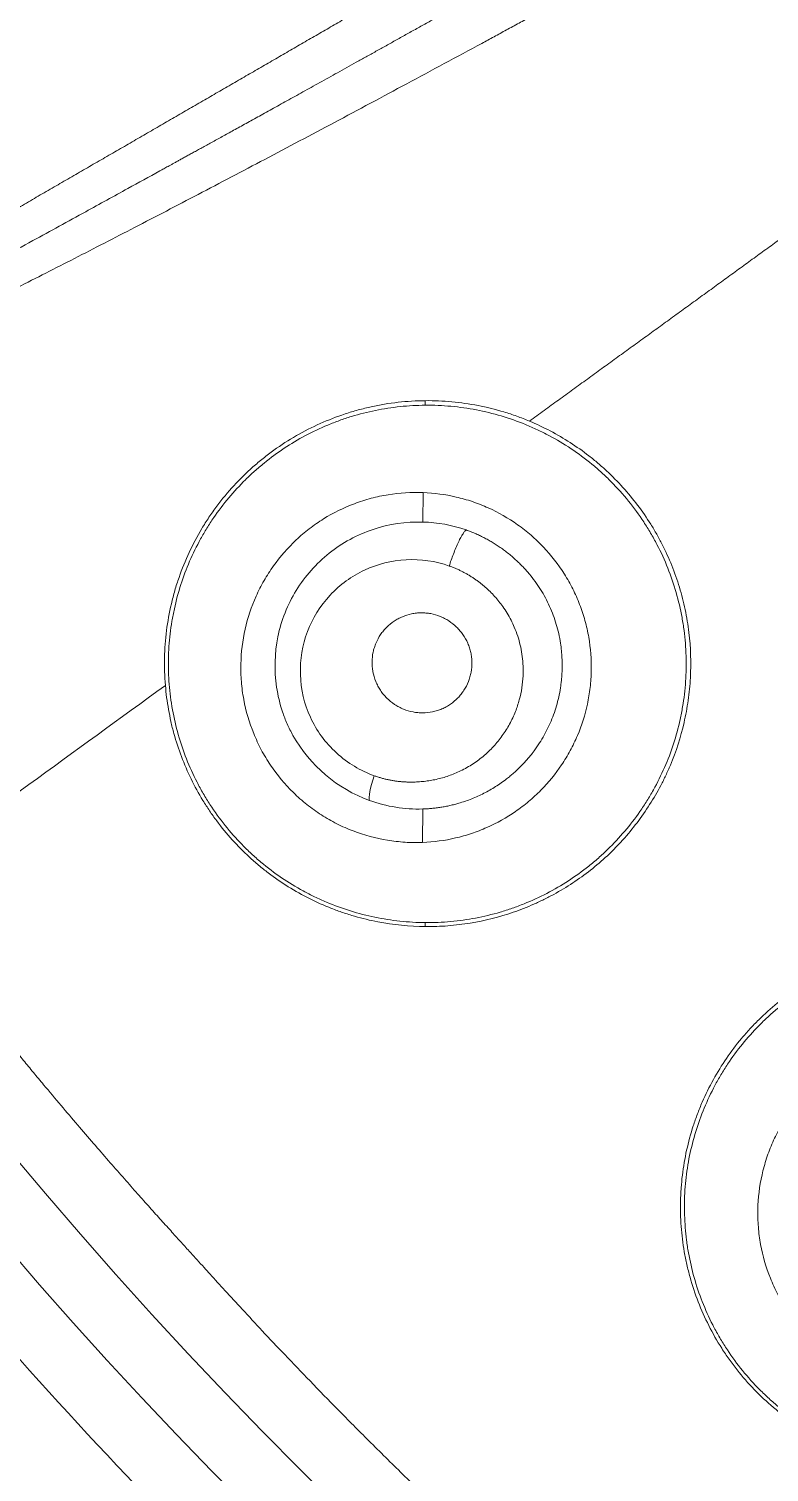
# Model space of a CAD drawing. Extents: x 541 to 1062, y 0 to 382.
# Drawn here: x 864.13 to 870.84, y 246.89 to 260 of the extents above; entities that cross this region are included whole.
import ezdxf

# ---------------------------------------------------------------- set-up
doc = ezdxf.new("R2010")
doc.units = 0
doc.header["$LTSCALE"] = 10
doc.header["$MEASUREMENT"] = 0
doc.layers.add('1', color=7, linetype='CONTINUOUS')

msp = doc.modelspace()

# ---------------------------------------------------------------- linework, layer by layer
at = {"layer": '1', "color": 7, "linetype": 'Continuous', "lineweight": 13}
for p, q in [((867.726, 256.622), (867.726, 256.581)), ((867.704, 255.521), (867.705, 255.788)), ((867.702, 252.915), (867.701, 252.612)), ((867.726, 251.848), (867.726, 251.884))]:
    msp.add_line(p, q, dxfattribs=at)
at = {"layer": '1', "color": 7, "linetype": 'Continuous', "lineweight": 18}
for radius, start, end in [(45.353, 90, 267.6206), (41.2, 90, 267.3523), (41.78, 102.5334, 267.3912)]:
    msp.add_arc((895.7, 276.074), radius, start, end, dxfattribs=at)
at = {"layer": '1', "color": 7, "linetype": 'Continuous', "lineweight": 13}
for radius, start in [(26.189, 90), (25.813, 180)]:
    msp.add_arc((895.7, 276.074), radius, start, 270, dxfattribs=at)
msp.add_ellipse((867.325, 253.268), major_axis=(-0.101, -0.283), ratio=0.145294, start_param=4.944851, end_param=6.106688, dxfattribs=at)
at = {"layer": '1', "color": 7, "linetype": 'Continuous', "lineweight": 18}
msp.add_rational_spline([(895.7, 321.97), (847.662, 321.97), (829.279, 277.589), (863.247, 243.621)], [1, 0.588455621577, 0.588455621577, 1], degree=3, dxfattribs=at)
at = {"layer": '1', "color": 7, "linetype": 'Continuous', "lineweight": 13}
for points, knots in [([(893.803, 233.752), (891.665, 233.848), (889.534, 234.106), (884.716, 235.064), (882.05, 235.873), (876.926, 237.995), (874.469, 239.309), (869.858, 242.39), (867.704, 244.157), (863.783, 248.078), (862.015, 250.232), (858.934, 254.843), (857.621, 257.3), (855.499, 262.424), (854.69, 265.09), (853.608, 270.529), (853.335, 273.302), (853.335, 276.074)], [0, 0, 0, 0, 0.099316, 0.099316, 0.227986, 0.227986, 0.356655, 0.356655, 0.485324, 0.485324, 0.613993, 0.613993, 0.742662, 0.742662, 0.871331, 0.871331, 1, 1, 1, 1]), ([(860.237, 256.175), (860.29, 256.206), (860.395, 256.267), (860.554, 256.359), (860.712, 256.45), (860.869, 256.541), (861.026, 256.632), (861.182, 256.722), (861.337, 256.813), (861.492, 256.902), (861.646, 256.992), (861.8, 257.081), (861.953, 257.169), (862.106, 257.257), (862.258, 257.345), (862.409, 257.433), (862.56, 257.52), (862.71, 257.607), (862.86, 257.694), (863.008, 257.78), (863.157, 257.866), (863.305, 257.952), (863.452, 258.037), (863.598, 258.122), (863.744, 258.206), (863.89, 258.29), (864.034, 258.374), (864.179, 258.458), (864.322, 258.541), (864.465, 258.624), (864.607, 258.706), (864.749, 258.788), (864.89, 258.87), (865.031, 258.951), (865.171, 259.032), (865.31, 259.113), (865.448, 259.193), (865.586, 259.273), (865.724, 259.353), (865.861, 259.432), (865.997, 259.511), (866.132, 259.589), (866.267, 259.667), (866.402, 259.745), (866.535, 259.823), (866.668, 259.9), (866.801, 259.976), (866.933, 260.053), (867.064, 260.129), (867.195, 260.204), (867.325, 260.28), (867.454, 260.354), (867.583, 260.429), (867.711, 260.503), (867.838, 260.577), (867.965, 260.65), (868.091, 260.724), (868.217, 260.796), (868.342, 260.869), (868.466, 260.941), (868.59, 261.012), (868.713, 261.084), (868.835, 261.154), (868.957, 261.225), (869.078, 261.295), (869.198, 261.365), (869.318, 261.434), (869.437, 261.503), (869.556, 261.572), (869.674, 261.64), (869.791, 261.708), (869.908, 261.776), (870.024, 261.843), (870.139, 261.91), (870.254, 261.977), (870.368, 262.043), (870.444, 262.087), (870.482, 262.109)], [0, 0, 0, 0, 0.015717, 0.031369, 0.046957, 0.06248, 0.077939, 0.093334, 0.108664, 0.12393, 0.139132, 0.154269, 0.169341, 0.184349, 0.199293, 0.214173, 0.228988, 0.243738, 0.258424, 0.273046, 0.287603, 0.302096, 0.316525, 0.330889, 0.345188, 0.359424, 0.373594, 0.387701, 0.401743, 0.41572, 0.429634, 0.443482, 0.457267, 0.470987, 0.484642, 0.498233, 0.51176, 0.525222, 0.53862, 0.551953, 0.565222, 0.578427, 0.591567, 0.604643, 0.617654, 0.630601, 0.643483, 0.656302, 0.669055, 0.681744, 0.694369, 0.70693, 0.719425, 0.731857, 0.744224, 0.756527, 0.768765, 0.780939, 0.793048, 0.805093, 0.817074, 0.82899, 0.840842, 0.852629, 0.864352, 0.87601, 0.887604, 0.899134, 0.910599, 0.921999, 0.933336, 0.944607, 0.955815, 0.966958, 0.978036, 0.98905, 1, 1, 1, 1]), ([(870.816, 261.278), (870.767, 261.251), (870.67, 261.197), (870.525, 261.117), (870.381, 261.038), (870.24, 260.96), (870.101, 260.883), (869.963, 260.808), (869.827, 260.733), (869.694, 260.66), (869.562, 260.587), (869.432, 260.516), (869.304, 260.446), (869.178, 260.377), (869.054, 260.31), (868.932, 260.243), (868.812, 260.177), (868.693, 260.113), (868.577, 260.05), (868.462, 259.988), (868.35, 259.926), (868.048, 259.763), (867.565, 259.503), (866.909, 259.151), (866.278, 258.817), (865.674, 258.499), (865.099, 258.199), (864.552, 257.917), (864.035, 257.654), (863.647, 257.458), (863.368, 257.32), (863.177, 257.226), (862.956, 257.117), (862.73, 257.006), (862.518, 256.903), (862.337, 256.815), (862.176, 256.738), (862.037, 256.672), (861.912, 256.614), (861.797, 256.561), (861.683, 256.509), (861.572, 256.459), (861.462, 256.411), (861.354, 256.364), (861.248, 256.318), (861.144, 256.275), (861.041, 256.233), (860.941, 256.192), (860.842, 256.153), (860.745, 256.116), (860.65, 256.08), (860.557, 256.045), (860.495, 256.024), (860.465, 256.013)], [0, 0, 0, 0, 0.014252, 0.02832, 0.042204, 0.055904, 0.06942, 0.082751, 0.095899, 0.108861, 0.12164, 0.134234, 0.146644, 0.15887, 0.170911, 0.182768, 0.194441, 0.205929, 0.217233, 0.228352, 0.239287, 0.250038, 0.316178, 0.379878, 0.441137, 0.499956, 0.55585, 0.608868, 0.65901, 0.706277, 0.721643, 0.740041, 0.761471, 0.785934, 0.805409, 0.822907, 0.83843, 0.851976, 0.863242, 0.874307, 0.885172, 0.895836, 0.906299, 0.916563, 0.926627, 0.936492, 0.946158, 0.955625, 0.964895, 0.973966, 0.982841, 0.991518, 1, 1, 1, 1]), ([(868.67, 256.436), (868.715, 256.468), (868.803, 256.532), (868.934, 256.628), (869.065, 256.723), (869.196, 256.818), (869.326, 256.913), (869.456, 257.007), (869.585, 257.101), (869.714, 257.194), (869.842, 257.287), (869.969, 257.38), (870.096, 257.472), (870.223, 257.564), (870.349, 257.655), (870.474, 257.747), (870.599, 257.837), (870.723, 257.928), (870.847, 258.018), (870.97, 258.107), (871.093, 258.196), (871.215, 258.285), (871.337, 258.374), (871.458, 258.462), (871.579, 258.549), (871.699, 258.637), (871.819, 258.723), (871.938, 258.81), (872.056, 258.896), (872.174, 258.982), (872.291, 259.067), (872.408, 259.152), (872.525, 259.236), (872.64, 259.32), (872.756, 259.404), (872.87, 259.487), (872.984, 259.57), (873.098, 259.653), (873.211, 259.735), (873.323, 259.817), (873.435, 259.898), (873.51, 259.952), (873.547, 259.979)], [0, 0, 0, 0, 0.027312, 0.054505, 0.081579, 0.108535, 0.135372, 0.162091, 0.188692, 0.215173, 0.241537, 0.267781, 0.293908, 0.319915, 0.345804, 0.371575, 0.397227, 0.42276, 0.448175, 0.473472, 0.49865, 0.523709, 0.54865, 0.573472, 0.598175, 0.62276, 0.647227, 0.671575, 0.695804, 0.719915, 0.743908, 0.767781, 0.791537, 0.815173, 0.838692, 0.862091, 0.885372, 0.908535, 0.931579, 0.954505, 0.977312, 1, 1, 1, 1]), ([(867.704, 255.52), (867.55, 255.524), (867.396, 255.502), (867.18, 255.429), (867.11, 255.399), (866.976, 255.326), (866.787, 255.2), (866.583, 254.97), (866.481, 254.767), (866.425, 254.626), (866.403, 254.553), (866.358, 254.329), (866.352, 254.096), (866.415, 253.832), (866.457, 253.723), (866.489, 253.652), (866.506, 253.617), (866.678, 253.311), (866.929, 253.098), (867.219, 252.992)], [0, 0, 0, 0, 0.125, 0.125, 0.1875, 0.1875, 0.25, 0.375, 0.4375, 0.4375, 0.5, 0.5, 0.625, 0.6875, 0.71875, 0.71875, 0.75, 0.75, 1, 1, 1, 1]), ([(868.096, 255.448), (868.093, 255.446), (868.089, 255.442), (868.079, 255.431), (868.074, 255.424), (868.062, 255.405), (868.055, 255.394), (868.041, 255.368), (868.034, 255.353), (868.019, 255.321), (868.011, 255.303), (867.996, 255.267), (867.988, 255.248), (867.974, 255.211), (867.967, 255.192), (867.954, 255.156), (867.948, 255.138), (867.943, 255.121)], [0, 0, 0, 0, 0.125, 0.125, 0.25, 0.25, 0.375, 0.375, 0.5, 0.5, 0.625, 0.625, 0.75, 0.75, 0.875, 0.875, 1, 1, 1, 1])]:
    msp.add_open_spline(points, degree=3, knots=knots, dxfattribs=at)
at = {"layer": '1', "color": 7, "linetype": 'Continuous', "lineweight": 18}
for points, knots in [([(870.659, 261.692), (870.609, 261.664), (870.51, 261.608), (870.363, 261.525), (870.218, 261.443), (870.075, 261.362), (869.934, 261.283), (869.796, 261.204), (869.659, 261.128), (869.525, 261.052), (869.392, 260.977), (869.262, 260.904), (869.134, 260.832), (869.008, 260.761), (868.884, 260.692), (868.762, 260.623), (868.643, 260.556), (868.525, 260.49), (868.41, 260.426), (868.297, 260.362), (868.185, 260.3), (868.076, 260.239), (867.969, 260.179), (867.864, 260.12), (867.761, 260.063), (867.661, 260.007), (867.562, 259.952), (867.466, 259.898), (867.371, 259.845), (867.279, 259.794), (867.189, 259.744), (867.1, 259.694), (867.014, 259.647), (866.93, 259.6), (866.849, 259.554), (866.769, 259.51), (866.691, 259.467), (866.616, 259.425), (866.542, 259.384), (866.471, 259.345), (866.401, 259.306), (866.334, 259.269), (866.269, 259.233), (866.206, 259.198), (866.145, 259.164), (866.086, 259.132), (866.029, 259.1), (865.974, 259.07), (865.922, 259.041), (865.871, 259.013), (865.823, 258.986), (865.776, 258.961), (865.732, 258.936), (865.69, 258.913), (865.65, 258.891), (865.612, 258.87), (865.576, 258.85), (865.542, 258.832), (865.51, 258.814), (865.48, 258.798), (865.452, 258.782), (865.427, 258.768), (865.403, 258.755), (865.382, 258.744), (865.363, 258.733), (865.345, 258.723), (865.33, 258.715), (865.225, 258.657), (864.996, 258.531), (864.613, 258.32), (864.134, 258.057), (863.561, 257.743), (863.098, 257.493), (862.775, 257.319), (862.624, 257.238), (862.466, 257.154), (862.301, 257.068), (862.131, 256.978), (861.954, 256.886), (861.717, 256.765), (861.441, 256.625), (861.143, 256.477), (860.898, 256.358), (860.705, 256.267), (860.564, 256.201), (860.476, 256.161), (860.436, 256.142), (860.424, 256.137)], [0, 0, 0, 0, 0.014535, 0.028865, 0.042992, 0.056914, 0.070632, 0.084147, 0.097457, 0.110563, 0.123466, 0.136164, 0.148658, 0.160948, 0.173035, 0.184917, 0.196595, 0.20807, 0.21934, 0.230407, 0.241269, 0.251928, 0.262383, 0.272633, 0.28268, 0.292523, 0.302162, 0.311597, 0.320829, 0.329856, 0.33868, 0.347299, 0.355715, 0.363927, 0.371935, 0.37974, 0.38734, 0.394737, 0.40193, 0.408919, 0.415705, 0.422286, 0.428664, 0.434838, 0.440809, 0.446575, 0.452138, 0.457497, 0.462652, 0.467604, 0.472352, 0.476896, 0.481237, 0.485373, 0.489306, 0.493036, 0.496562, 0.499884, 0.503002, 0.505917, 0.508627, 0.511135, 0.513438, 0.515538, 0.517435, 0.519127, 0.520616, 0.521902, 0.55015, 0.587763, 0.634743, 0.691089, 0.756804, 0.771085, 0.785976, 0.801476, 0.817584, 0.834298, 0.851615, 0.869534, 0.903551, 0.93242, 0.956153, 0.974766, 0.988271, 0.99668, 1, 1, 1, 1]), ([(865.368, 254.037), (865.361, 254.121), (865.358, 254.204), (865.362, 254.371), (865.374, 254.535), (865.403, 254.698), (865.432, 254.819), (865.442, 254.859), (865.465, 254.939), (865.478, 254.978), (865.518, 255.094), (865.58, 255.246), (865.656, 255.39), (865.719, 255.495), (865.74, 255.529), (865.786, 255.597), (865.81, 255.631), (865.883, 255.729), (865.986, 255.853), (866.101, 255.966), (866.192, 256.047), (866.238, 256.086), (866.287, 256.123), (866.319, 256.148), (866.335, 256.16), (866.418, 256.22), (866.554, 256.308), (866.77, 256.418), (866.921, 256.476), (867.018, 256.508), (867.038, 256.515), (867.077, 256.526), (867.097, 256.532), (867.157, 256.548), (867.196, 256.558), (867.316, 256.584), (867.397, 256.598), (867.56, 256.616), (867.643, 256.621), (867.726, 256.622)], [0, 0, 0, 0, 0.0625, 0.0625, 0.125, 0.1875, 0.1875, 0.21875, 0.21875, 0.25, 0.25, 0.3125, 0.375, 0.375, 0.40625, 0.40625, 0.4375, 0.4375, 0.5, 0.5625, 0.5625, 0.59375, 0.609375, 0.609375, 0.625, 0.625, 0.6875, 0.75, 0.8125, 0.8125, 0.828125, 0.828125, 0.84375, 0.84375, 0.875, 0.875, 0.9375, 0.9375, 1, 1, 1, 1]), ([(867.726, 256.581), (867.649, 256.58), (867.573, 256.576), (867.422, 256.56), (867.273, 256.537), (867.127, 256.5), (867.019, 256.467), (866.983, 256.455), (866.93, 256.435), (866.912, 256.429), (866.876, 256.415), (866.859, 256.408), (866.702, 256.343), (866.57, 256.272), (866.383, 256.148), (866.322, 256.103), (866.249, 256.044), (866.234, 256.032), (866.205, 256.007), (866.163, 255.97), (866.121, 255.931), (865.988, 255.799), (865.892, 255.685), (865.785, 255.529), (865.765, 255.498), (865.725, 255.433), (865.706, 255.4), (865.651, 255.301), (865.584, 255.165), (865.505, 254.953), (865.465, 254.807), (865.445, 254.713), (865.441, 254.694), (865.434, 254.657), (865.43, 254.638), (865.421, 254.581), (865.415, 254.543), (865.402, 254.429), (865.392, 254.276), (865.396, 254.123), (865.405, 254.009), (865.409, 253.97), (865.419, 253.894), (865.425, 253.855), (865.446, 253.74), (865.481, 253.589), (865.555, 253.369), (865.619, 253.228), (865.664, 253.141), (865.673, 253.124), (865.692, 253.09), (865.701, 253.072), (865.731, 253.021), (865.751, 252.988), (865.815, 252.89), (865.906, 252.764), (866.009, 252.647), (866.09, 252.564), (866.118, 252.537), (866.176, 252.483), (866.205, 252.457), (866.295, 252.382), (866.419, 252.288), (866.551, 252.208), (866.653, 252.152), (866.687, 252.134), (866.757, 252.101), (866.793, 252.085), (866.9, 252.039), (866.973, 252.013), (867.12, 251.967), (867.268, 251.929), (867.419, 251.905), (867.534, 251.893), (867.572, 251.89), (867.649, 251.885), (867.687, 251.884), (867.726, 251.884)], [0, 0, 0, 0, 0.03125, 0.03125, 0.0625, 0.09375, 0.09375, 0.109375, 0.109375, 0.117187, 0.117187, 0.125, 0.125, 0.1875, 0.1875, 0.21875, 0.21875, 0.226562, 0.226562, 0.234375, 0.25, 0.25, 0.3125, 0.3125, 0.328125, 0.328125, 0.34375, 0.34375, 0.375, 0.40625, 0.4375, 0.4375, 0.445312, 0.445312, 0.453125, 0.453125, 0.46875, 0.46875, 0.5, 0.53125, 0.53125, 0.546875, 0.546875, 0.5625, 0.5625, 0.59375, 0.625, 0.65625, 0.65625, 0.664062, 0.664062, 0.671875, 0.671875, 0.6875, 0.6875, 0.71875, 0.75, 0.75, 0.765625, 0.765625, 0.78125, 0.78125, 0.8125, 0.84375, 0.84375, 0.859375, 0.859375, 0.875, 0.875, 0.90625, 0.90625, 0.9375, 0.96875, 0.96875, 0.984375, 0.984375, 1, 1, 1, 1]), ([(867.726, 256.622), (867.807, 256.623), (867.967, 256.616), (868.125, 256.593), (868.283, 256.562), (868.361, 256.543), (868.478, 256.508), (868.517, 256.495), (868.594, 256.467), (868.633, 256.452), (868.67, 256.436)], [0, 0, 0, 0, 0.25, 0.5, 0.5, 0.75, 0.75, 0.875, 0.875, 1, 1, 1, 1]), ([(867.726, 251.884), (867.803, 251.883), (867.88, 251.886), (868.033, 251.9), (868.183, 251.922), (868.331, 251.957), (868.441, 251.989), (868.478, 252.001), (868.55, 252.026), (868.586, 252.04), (868.692, 252.082), (868.83, 252.146), (869.025, 252.26), (869.149, 252.349), (869.223, 252.408), (869.238, 252.421), (869.267, 252.445), (869.311, 252.482), (869.353, 252.521), (869.434, 252.6), (869.537, 252.71), (869.63, 252.83), (869.695, 252.924), (869.716, 252.956), (869.756, 253.021), (869.776, 253.054), (869.832, 253.155), (869.9, 253.291), (869.981, 253.505), (870.021, 253.653), (870.046, 253.766), (870.053, 253.804), (870.066, 253.881), (870.072, 253.919), (870.085, 254.034), (870.096, 254.188), (870.091, 254.342), (870.082, 254.459), (870.078, 254.497), (870.068, 254.575), (870.062, 254.614), (870.04, 254.73), (870.005, 254.882), (869.954, 255.029), (869.897, 255.175), (869.864, 255.246), (869.809, 255.351), (869.79, 255.386), (869.75, 255.454), (869.729, 255.488), (869.665, 255.586), (869.572, 255.713), (869.467, 255.83), (869.384, 255.914), (869.356, 255.941), (869.297, 255.995), (869.267, 256.021), (869.176, 256.096), (869.05, 256.189), (868.916, 256.269), (868.813, 256.324), (868.778, 256.342), (868.707, 256.375), (868.67, 256.391), (868.562, 256.435), (868.415, 256.487), (868.265, 256.524), (868.113, 256.553), (868.036, 256.564), (867.881, 256.578), (867.803, 256.582), (867.726, 256.581)], [0, 0, 0, 0, 0.03125, 0.03125, 0.0625, 0.09375, 0.09375, 0.109375, 0.109375, 0.125, 0.125, 0.15625, 0.1875, 0.21875, 0.21875, 0.226563, 0.226563, 0.234375, 0.25, 0.25, 0.28125, 0.3125, 0.3125, 0.328125, 0.328125, 0.34375, 0.34375, 0.375, 0.40625, 0.4375, 0.4375, 0.453125, 0.453125, 0.46875, 0.46875, 0.5, 0.53125, 0.53125, 0.546875, 0.546875, 0.5625, 0.5625, 0.59375, 0.625, 0.625, 0.65625, 0.65625, 0.671875, 0.671875, 0.6875, 0.6875, 0.71875, 0.75, 0.75, 0.765625, 0.765625, 0.78125, 0.78125, 0.8125, 0.84375, 0.84375, 0.859375, 0.859375, 0.875, 0.875, 0.90625, 0.9375, 0.9375, 0.96875, 0.96875, 1, 1, 1, 1]), ([(868.67, 256.436), (868.8, 256.382), (868.923, 256.317), (869.098, 256.204), (869.155, 256.164), (869.238, 256.1), (869.265, 256.077), (869.319, 256.032), (869.345, 256.008), (869.474, 255.888), (869.568, 255.784), (869.694, 255.617), (869.734, 255.559), (869.781, 255.485), (869.79, 255.47), (869.808, 255.439), (869.817, 255.424), (869.843, 255.378), (869.86, 255.347), (869.939, 255.19), (869.991, 255.061), (870.051, 254.861), (870.069, 254.794), (870.09, 254.691), (870.097, 254.656), (870.108, 254.587), (870.113, 254.553), (870.134, 254.381), (870.138, 254.244), (870.129, 254.072), (870.126, 254.038), (870.119, 253.969), (870.115, 253.935), (870.101, 253.833), (870.088, 253.766), (870.043, 253.567), (870.001, 253.438), (869.936, 253.282), (869.922, 253.251), (869.893, 253.189), (869.878, 253.159), (869.831, 253.069), (869.797, 253.011), (869.689, 252.841), (869.608, 252.735), (869.496, 252.61), (869.473, 252.586), (869.426, 252.537), (869.402, 252.514), (869.328, 252.445), (869.277, 252.402), (869.12, 252.278), (869.009, 252.204), (868.862, 252.124), (868.833, 252.109), (868.772, 252.079), (868.741, 252.064), (868.649, 252.024), (868.586, 251.999), (868.397, 251.934), (868.267, 251.901), (868.1, 251.874), (868.067, 251.869), (867.999, 251.861), (867.965, 251.857), (867.863, 251.849), (867.795, 251.847), (867.726, 251.848)], [0, 0, 0, 0, 0.0625, 0.0625, 0.09375, 0.09375, 0.109375, 0.109375, 0.125, 0.125, 0.1875, 0.1875, 0.21875, 0.21875, 0.226562, 0.226562, 0.234375, 0.234375, 0.25, 0.25, 0.3125, 0.3125, 0.34375, 0.34375, 0.359375, 0.359375, 0.375, 0.375, 0.4375, 0.4375, 0.453125, 0.453125, 0.46875, 0.46875, 0.5, 0.5, 0.5625, 0.5625, 0.578125, 0.578125, 0.59375, 0.59375, 0.625, 0.625, 0.6875, 0.6875, 0.703125, 0.703125, 0.71875, 0.71875, 0.75, 0.75, 0.8125, 0.8125, 0.828125, 0.828125, 0.84375, 0.84375, 0.875, 0.875, 0.9375, 0.9375, 0.953125, 0.953125, 0.96875, 0.96875, 1, 1, 1, 1]), ([(867.705, 255.788), (867.598, 255.792), (867.492, 255.785), (867.337, 255.76), (867.285, 255.749), (867.209, 255.729), (867.183, 255.721), (867.133, 255.705), (867.108, 255.696), (866.985, 255.65), (866.891, 255.604), (866.781, 255.535), (866.759, 255.52), (866.716, 255.491), (866.694, 255.475), (866.632, 255.427), (866.592, 255.393), (866.478, 255.286), (866.409, 255.207), (866.333, 255.1), (866.318, 255.078), (866.289, 255.034), (866.276, 255.011), (866.236, 254.942), (866.213, 254.896), (866.148, 254.752), (866.115, 254.652), (866.068, 254.443), (866.055, 254.337), (866.051, 254.178), (866.053, 254.125), (866.059, 254.044), (866.062, 254.017), (866.069, 253.963), (866.074, 253.937), (866.098, 253.804), (866.128, 253.701), (866.179, 253.576), (866.19, 253.551), (866.213, 253.501), (866.225, 253.477), (866.263, 253.405), (866.291, 253.358), (866.382, 253.223), (866.451, 253.14), (866.568, 253.025), (866.609, 252.989), (866.694, 252.922), (866.782, 252.859), (866.875, 252.806), (866.948, 252.769), (866.973, 252.757), (867.022, 252.735), (867.047, 252.725), (867.173, 252.677), (867.276, 252.649), (867.408, 252.627), (867.434, 252.624), (867.488, 252.618), (867.515, 252.615), (867.595, 252.61), (867.648, 252.61), (867.701, 252.612)], [0, 0, 0, 0, 0.0625, 0.0625, 0.09375, 0.09375, 0.109375, 0.109375, 0.125, 0.125, 0.1875, 0.1875, 0.203125, 0.203125, 0.21875, 0.21875, 0.25, 0.25, 0.3125, 0.3125, 0.328125, 0.328125, 0.34375, 0.34375, 0.375, 0.375, 0.4375, 0.4375, 0.5, 0.5, 0.53125, 0.53125, 0.546875, 0.546875, 0.5625, 0.5625, 0.625, 0.625, 0.640625, 0.640625, 0.65625, 0.65625, 0.6875, 0.6875, 0.75, 0.75, 0.78125, 0.78125, 0.8125, 0.84375, 0.84375, 0.859375, 0.859375, 0.875, 0.875, 0.9375, 0.9375, 0.953125, 0.953125, 0.96875, 0.96875, 1, 1, 1, 1]), ([(867.701, 252.612), (867.803, 252.616), (867.903, 252.629), (868.048, 252.663), (868.096, 252.677), (868.168, 252.7), (868.191, 252.709), (868.238, 252.727), (868.261, 252.737), (868.376, 252.788), (868.463, 252.836), (868.585, 252.921), (868.625, 252.951), (868.682, 252.999), (868.701, 253.016), (868.738, 253.05), (868.756, 253.067), (868.844, 253.156), (868.907, 253.233), (868.99, 253.357), (869.016, 253.4), (869.052, 253.467), (869.063, 253.489), (869.085, 253.535), (869.096, 253.558), (869.145, 253.673), (869.175, 253.769), (869.201, 253.892), (869.206, 253.917), (869.215, 253.967), (869.218, 253.993), (869.227, 254.069), (869.23, 254.12), (869.233, 254.272), (869.226, 254.373), (869.204, 254.5), (869.199, 254.525), (869.187, 254.576), (869.181, 254.601), (869.16, 254.675), (869.128, 254.773), (869.087, 254.867), (869.052, 254.936), (869.04, 254.959), (869.015, 255.004), (869.001, 255.026), (868.932, 255.136), (868.868, 255.218), (868.762, 255.33), (868.725, 255.366), (868.666, 255.417), (868.646, 255.434), (868.605, 255.466), (868.584, 255.481), (868.479, 255.556), (868.39, 255.607), (868.273, 255.659), (868.25, 255.669), (868.201, 255.688), (868.177, 255.697), (868.104, 255.722), (868.055, 255.736), (867.907, 255.77), (867.807, 255.784), (867.705, 255.788)], [0, 0, 0, 0, 0.0625, 0.0625, 0.09375, 0.09375, 0.109375, 0.109375, 0.125, 0.125, 0.1875, 0.1875, 0.21875, 0.21875, 0.234375, 0.234375, 0.25, 0.25, 0.3125, 0.3125, 0.34375, 0.34375, 0.359375, 0.359375, 0.375, 0.375, 0.4375, 0.4375, 0.453125, 0.453125, 0.46875, 0.46875, 0.5, 0.5, 0.5625, 0.5625, 0.578125, 0.578125, 0.59375, 0.59375, 0.625, 0.65625, 0.65625, 0.671875, 0.671875, 0.6875, 0.6875, 0.75, 0.75, 0.78125, 0.78125, 0.796875, 0.796875, 0.8125, 0.8125, 0.875, 0.875, 0.890625, 0.890625, 0.90625, 0.90625, 0.9375, 0.9375, 1, 1, 1, 1]), ([(867.943, 255.121), (867.817, 255.166), (867.685, 255.185), (867.419, 255.171), (867.292, 255.139), (867.057, 255.029), (866.953, 254.953), (866.771, 254.757), (866.703, 254.648), (866.61, 254.402), (866.589, 254.274), (866.597, 254), (866.627, 253.871), (866.739, 253.626), (866.819, 253.517), (867.022, 253.331), (867.136, 253.262), (867.262, 253.217)], [0, 0, 0, 0, 0.125, 0.125, 0.25, 0.25, 0.375, 0.375, 0.5, 0.5, 0.625, 0.625, 0.75, 0.75, 0.875, 0.875, 1, 1, 1, 1]), ([(867.262, 253.217), (867.267, 253.215), (867.277, 253.212), (867.292, 253.207), (867.308, 253.202), (867.323, 253.197), (867.338, 253.193), (867.354, 253.189), (867.369, 253.185), (867.385, 253.182), (867.4, 253.179), (867.416, 253.176), (867.432, 253.173), (867.448, 253.17), (867.463, 253.168), (867.479, 253.166), (867.495, 253.164), (867.511, 253.163), (867.527, 253.162), (867.543, 253.161), (867.559, 253.16), (867.576, 253.159), (867.605, 253.159), (867.647, 253.16), (867.702, 253.164), (867.757, 253.171), (867.831, 253.184), (867.924, 253.209), (868.037, 253.254), (868.147, 253.314), (868.252, 253.391), (868.345, 253.48), (868.426, 253.579), (868.493, 253.685), (868.544, 253.795), (868.58, 253.905), (868.604, 254.013), (868.615, 254.124), (868.613, 254.227), (868.604, 254.32), (868.588, 254.404), (868.565, 254.485), (868.536, 254.561), (868.504, 254.63), (868.469, 254.693), (868.432, 254.749), (868.393, 254.8), (868.355, 254.846), (868.313, 254.889), (868.277, 254.923), (868.245, 254.95), (868.221, 254.97), (868.195, 254.989), (868.169, 255.007), (868.143, 255.024), (868.116, 255.041), (868.088, 255.056), (868.06, 255.071), (868.032, 255.085), (868.003, 255.098), (867.973, 255.11), (867.953, 255.117), (867.943, 255.121)], [0, 0, 0, 0, 0.005018, 0.01003, 0.015036, 0.020039, 0.02504, 0.030039, 0.035039, 0.040041, 0.045045, 0.050053, 0.055067, 0.060087, 0.065116, 0.070154, 0.075202, 0.080263, 0.085336, 0.090424, 0.095527, 0.100648, 0.105786, 0.123271, 0.140752, 0.15828, 0.175905, 0.213076, 0.250114, 0.291671, 0.33311, 0.375091, 0.415328, 0.455189, 0.495255, 0.530478, 0.565283, 0.600099, 0.635354, 0.66197, 0.688328, 0.714626, 0.741063, 0.763185, 0.785378, 0.807767, 0.826235, 0.844633, 0.86303, 0.881492, 0.891379, 0.901228, 0.911052, 0.920859, 0.930661, 0.940468, 0.95029, 0.960139, 0.970024, 0.979956, 0.989945, 1, 1, 1, 1]), ([(867.243, 254.251), (867.243, 254.281), (867.246, 254.31), (867.255, 254.353), (867.259, 254.367), (867.268, 254.395), (867.273, 254.409), (867.29, 254.449), (867.304, 254.474), (867.328, 254.51), (867.337, 254.522), (867.355, 254.544), (867.365, 254.555), (867.396, 254.586), (867.418, 254.604), (867.454, 254.628), (867.466, 254.636), (867.492, 254.649), (867.505, 254.655), (867.545, 254.672), (867.573, 254.681), (867.616, 254.69), (867.63, 254.692), (867.659, 254.695), (867.688, 254.696), (867.717, 254.695), (867.746, 254.693), (867.761, 254.691), (867.805, 254.683), (867.833, 254.674), (867.874, 254.658), (867.888, 254.652), (867.914, 254.638), (867.927, 254.63), (867.965, 254.606), (867.988, 254.588), (868.02, 254.556), (868.031, 254.545), (868.05, 254.522), (868.059, 254.51), (868.084, 254.474), (868.099, 254.448), (868.117, 254.406), (868.122, 254.392), (868.131, 254.364), (868.139, 254.335), (868.144, 254.306), (868.147, 254.276), (868.148, 254.261), (868.149, 254.246)], [0, 0, 0, 0, 0.0625, 0.0625, 0.09375, 0.09375, 0.125, 0.125, 0.1875, 0.1875, 0.21875, 0.21875, 0.25, 0.25, 0.3125, 0.3125, 0.34375, 0.34375, 0.375, 0.375, 0.4375, 0.4375, 0.46875, 0.46875, 0.5, 0.53125, 0.53125, 0.5625, 0.5625, 0.625, 0.625, 0.65625, 0.65625, 0.6875, 0.6875, 0.75, 0.75, 0.78125, 0.78125, 0.8125, 0.8125, 0.875, 0.875, 0.90625, 0.90625, 0.9375, 0.96875, 0.96875, 1, 1, 1, 1]), ([(868.149, 254.246), (868.149, 254.216), (868.147, 254.186), (868.139, 254.142), (868.135, 254.128), (868.127, 254.099), (868.122, 254.085), (868.106, 254.043), (868.092, 254.017), (868.068, 253.98), (868.06, 253.968), (868.041, 253.945), (868.031, 253.934), (868.001, 253.902), (867.978, 253.883), (867.942, 253.858), (867.929, 253.85), (867.903, 253.836), (867.877, 253.823), (867.849, 253.813), (867.821, 253.804), (867.806, 253.8), (867.763, 253.791), (867.733, 253.788), (867.689, 253.788), (867.674, 253.788), (867.644, 253.791), (867.629, 253.793), (867.585, 253.802), (867.556, 253.81), (867.514, 253.827), (867.5, 253.834), (867.473, 253.848), (867.46, 253.856), (867.422, 253.881), (867.399, 253.9), (867.372, 253.927), (867.366, 253.933), (867.356, 253.944), (867.341, 253.961), (867.318, 253.992), (867.303, 254.018), (867.289, 254.045), (867.282, 254.059), (867.265, 254.102), (867.256, 254.131), (867.248, 254.175), (867.246, 254.19), (867.243, 254.221), (867.242, 254.236), (867.243, 254.251)], [0, 0, 0, 0, 0.0625, 0.0625, 0.09375, 0.09375, 0.125, 0.125, 0.1875, 0.1875, 0.21875, 0.21875, 0.25, 0.25, 0.3125, 0.3125, 0.34375, 0.34375, 0.375, 0.40625, 0.40625, 0.4375, 0.4375, 0.5, 0.5, 0.53125, 0.53125, 0.5625, 0.5625, 0.625, 0.625, 0.65625, 0.65625, 0.6875, 0.6875, 0.75, 0.75, 0.765625, 0.765625, 0.78125, 0.8125, 0.84375, 0.84375, 0.875, 0.875, 0.9375, 0.9375, 0.96875, 0.96875, 1, 1, 1, 1]), ([(867.726, 251.848), (867.581, 251.849), (867.437, 251.863), (867.224, 251.904), (867.154, 251.921), (867.049, 251.952), (867.014, 251.963), (866.961, 251.98), (866.944, 251.987), (866.909, 251.999), (866.892, 252.006), (866.738, 252.066), (866.607, 252.132), (866.421, 252.248), (866.36, 252.29), (866.271, 252.358), (866.242, 252.381), (866.185, 252.429), (866.157, 252.454), (866.021, 252.579), (865.922, 252.689), (865.811, 252.837), (865.779, 252.883), (865.748, 252.929), (865.728, 252.961), (865.718, 252.977), (865.669, 253.056), (865.634, 253.121), (865.537, 253.32), (865.485, 253.458), (865.435, 253.636), (865.426, 253.672), (865.41, 253.745), (865.403, 253.781), (865.383, 253.89), (865.374, 253.963), (865.368, 254.037)], [0, 0, 0, 0, 0.125, 0.125, 0.1875, 0.1875, 0.21875, 0.21875, 0.234375, 0.234375, 0.25, 0.25, 0.375, 0.375, 0.4375, 0.4375, 0.46875, 0.46875, 0.5, 0.5, 0.625, 0.625, 0.65625, 0.671875, 0.671875, 0.6875, 0.6875, 0.75, 0.75, 0.875, 0.875, 0.90625, 0.90625, 0.9375, 0.9375, 1, 1, 1, 1]), ([(893.804, 235.386), (893.769, 235.388), (893.7, 235.391), (893.596, 235.397), (893.491, 235.403), (893.386, 235.409), (893.281, 235.416), (893.174, 235.423), (893.068, 235.43), (892.961, 235.438), (892.853, 235.446), (892.745, 235.454), (892.636, 235.463), (892.527, 235.471), (892.417, 235.481), (892.307, 235.49), (892.197, 235.5), (892.086, 235.51), (891.974, 235.521), (891.862, 235.532), (891.749, 235.543), (891.636, 235.555), (891.523, 235.567), (891.409, 235.58), (891.294, 235.592), (891.179, 235.606), (891.064, 235.619), (890.948, 235.633), (890.832, 235.648), (890.715, 235.662), (890.598, 235.678), (890.48, 235.693), (890.362, 235.709), (890.243, 235.726), (890.124, 235.743), (890.004, 235.76), (889.884, 235.778), (889.764, 235.796), (889.643, 235.814), (889.521, 235.833), (889.399, 235.853), (889.277, 235.873), (889.154, 235.893), (889.031, 235.914), (888.907, 235.935), (888.783, 235.957), (888.659, 235.979), (888.534, 236.002), (888.408, 236.025), (888.282, 236.049), (888.156, 236.073), (888.029, 236.098), (887.902, 236.123), (887.775, 236.149), (887.647, 236.175), (887.518, 236.202), (887.389, 236.229), (887.26, 236.257), (887.13, 236.285), (887, 236.314), (886.87, 236.344), (886.739, 236.374), (886.608, 236.404), (886.476, 236.435), (886.344, 236.467), (886.211, 236.499), (886.079, 236.532), (885.945, 236.565), (885.812, 236.599), (885.678, 236.633), (885.543, 236.668), (885.408, 236.704), (885.273, 236.74), (885.138, 236.777), (885.002, 236.815), (884.865, 236.853), (884.729, 236.891), (884.592, 236.931), (884.454, 236.971), (884.317, 237.011), (884.179, 237.052), (884.04, 237.094), (883.902, 237.137), (883.762, 237.18), (883.623, 237.224), (883.483, 237.268), (883.343, 237.313), (883.203, 237.359), (883.062, 237.405), (882.921, 237.452), (882.78, 237.5), (882.638, 237.549), (882.496, 237.598), (882.354, 237.648), (882.211, 237.698), (882.068, 237.75), (881.925, 237.802), (881.782, 237.854), (881.638, 237.908), (881.494, 237.962), (881.35, 238.017), (881.205, 238.072), (881.06, 238.129), (880.915, 238.186), (880.77, 238.243), (880.624, 238.302), (880.478, 238.361), (880.332, 238.421), (880.186, 238.482), (880.039, 238.544), (879.893, 238.606), (879.746, 238.67), (879.598, 238.734), (879.451, 238.798), (879.303, 238.864), (879.155, 238.93), (879.007, 238.997), (878.859, 239.065), (878.71, 239.134), (878.562, 239.204), (878.413, 239.274), (878.264, 239.345), (878.115, 239.417), (877.965, 239.49), (877.816, 239.564), (877.666, 239.638), (877.516, 239.714), (877.366, 239.79), (877.216, 239.867), (877.066, 239.945), (876.916, 240.024), (876.765, 240.104), (876.615, 240.184), (876.342, 240.332), (875.918, 240.566), (875.316, 240.912), (874.63, 241.323), (873.863, 241.805), (873.019, 242.364), (872.104, 243.006), (871.122, 243.737), (870.081, 244.565), (869.237, 245.285), (868.61, 245.847), (868.221, 246.206), (867.86, 246.546), (867.527, 246.868), (867.221, 247.171), (866.941, 247.453), (866.687, 247.714), (866.458, 247.953), (866.253, 248.17), (866.073, 248.365), (865.915, 248.536), (865.8, 248.662), (865.716, 248.755), (865.653, 248.825), (865.581, 248.904), (865.501, 248.992), (865.413, 249.09), (865.316, 249.197), (865.211, 249.314), (865.098, 249.441), (864.978, 249.578), (864.849, 249.725), (864.713, 249.882), (864.569, 250.049), (864.419, 250.226), (864.285, 250.385), (864.171, 250.522), (864.081, 250.632), (863.992, 250.741), (863.906, 250.85), (863.821, 250.957), (863.738, 251.063), (863.658, 251.167), (863.579, 251.271), (863.502, 251.373), (863.428, 251.475), (863.355, 251.575), (863.284, 251.674), (863.215, 251.771), (863.147, 251.868), (863.082, 251.963), (863.018, 252.057), (862.957, 252.149), (862.917, 252.211), (862.897, 252.241)], [0, 0, 0, 0, 0.002851, 0.005716, 0.008595, 0.011488, 0.014396, 0.017317, 0.020253, 0.023203, 0.026167, 0.029146, 0.032139, 0.035145, 0.038166, 0.041202, 0.044251, 0.047315, 0.050392, 0.053484, 0.056591, 0.059711, 0.062845, 0.065994, 0.069157, 0.072334, 0.075525, 0.078731, 0.081951, 0.085184, 0.088432, 0.091695, 0.094971, 0.098261, 0.101566, 0.104885, 0.108218, 0.111565, 0.114927, 0.118302, 0.121692, 0.125096, 0.128514, 0.131947, 0.135393, 0.138854, 0.142329, 0.145818, 0.149321, 0.152838, 0.15637, 0.159915, 0.163475, 0.167049, 0.170637, 0.17424, 0.177856, 0.181487, 0.185132, 0.188791, 0.192464, 0.196151, 0.199853, 0.203568, 0.207298, 0.211042, 0.2148, 0.218573, 0.222359, 0.22616, 0.229975, 0.233803, 0.237647, 0.241504, 0.245375, 0.249261, 0.25316, 0.257074, 0.261002, 0.264944, 0.268901, 0.272871, 0.276856, 0.280855, 0.284867, 0.288894, 0.292936, 0.296991, 0.30106, 0.305144, 0.309242, 0.313354, 0.31748, 0.32162, 0.325774, 0.329943, 0.334125, 0.338322, 0.342533, 0.346758, 0.350997, 0.35525, 0.359518, 0.363799, 0.368095, 0.372405, 0.376729, 0.381067, 0.385419, 0.389785, 0.394166, 0.39856, 0.402969, 0.407392, 0.411829, 0.41628, 0.420745, 0.425224, 0.429718, 0.434225, 0.438747, 0.443283, 0.447833, 0.452397, 0.456975, 0.461567, 0.466173, 0.470794, 0.475429, 0.480077, 0.48474, 0.489417, 0.494108, 0.498813, 0.514953, 0.534007, 0.555974, 0.580855, 0.608646, 0.639348, 0.672958, 0.709473, 0.748894, 0.764333, 0.778867, 0.792493, 0.805214, 0.817029, 0.827938, 0.837941, 0.847039, 0.855232, 0.862519, 0.868901, 0.874379, 0.876615, 0.879198, 0.882128, 0.885404, 0.889026, 0.892995, 0.897311, 0.901974, 0.906984, 0.91234, 0.918043, 0.924094, 0.930491, 0.937236, 0.941212, 0.945131, 0.948992, 0.952795, 0.956541, 0.96023, 0.96386, 0.967433, 0.970949, 0.974407, 0.977807, 0.98115, 0.984435, 0.987663, 0.990833, 0.993946, 0.997002, 1, 1, 1, 1]), ([(872.41, 246.916), (872.331, 246.916), (872.175, 246.925), (872.02, 246.949), (871.867, 246.981), (871.79, 247.001), (871.677, 247.036), (871.639, 247.049), (871.564, 247.077), (871.527, 247.091), (871.418, 247.138), (871.275, 247.207), (871.14, 247.291), (871.042, 247.358), (871.01, 247.382), (870.962, 247.418), (870.946, 247.431), (870.915, 247.456), (870.838, 247.52), (870.707, 247.642), (870.603, 247.761), (870.529, 247.855), (870.493, 247.903), (870.459, 247.952), (870.437, 247.985), (870.426, 248.002), (870.372, 248.086), (870.333, 248.155), (870.262, 248.296), (870.198, 248.439), (870.148, 248.589), (870.122, 248.684), (870.117, 248.703), (870.107, 248.741), (870.094, 248.799), (870.082, 248.856), (870.062, 248.972), (870.043, 249.126), (870.039, 249.28), (870.042, 249.378), (870.042, 249.397), (870.044, 249.436), (870.045, 249.455), (870.05, 249.513), (870.053, 249.552), (870.067, 249.667), (870.093, 249.818), (870.133, 249.965), (870.168, 250.074), (870.181, 250.11), (870.208, 250.182), (870.223, 250.218), (870.268, 250.323), (870.336, 250.46), (870.455, 250.653), (870.546, 250.774), (870.607, 250.847), (870.62, 250.861), (870.645, 250.89), (870.683, 250.933), (870.723, 250.974), (870.858, 251.107), (870.976, 251.203), (871.165, 251.33), (871.23, 251.369), (871.315, 251.414), (871.332, 251.423), (871.367, 251.441), (871.418, 251.466), (871.471, 251.49), (871.577, 251.534), (871.72, 251.586), (871.869, 251.624), (871.982, 251.648), (872.021, 251.655), (872.097, 251.667), (872.136, 251.672), (872.253, 251.684), (872.331, 251.689), (872.41, 251.689)], [0, 0, 0, 0, 0.03125, 0.0625, 0.0625, 0.09375, 0.09375, 0.109375, 0.109375, 0.125, 0.125, 0.15625, 0.1875, 0.1875, 0.203125, 0.203125, 0.210938, 0.210938, 0.21875, 0.25, 0.28125, 0.28125, 0.296875, 0.304688, 0.304688, 0.3125, 0.3125, 0.34375, 0.34375, 0.375, 0.40625, 0.40625, 0.414063, 0.414063, 0.421875, 0.4375, 0.4375, 0.46875, 0.5, 0.5, 0.507813, 0.507813, 0.515625, 0.515625, 0.53125, 0.53125, 0.5625, 0.59375, 0.59375, 0.609375, 0.609375, 0.625, 0.625, 0.65625, 0.6875, 0.71875, 0.71875, 0.726563, 0.726563, 0.734375, 0.75, 0.75, 0.8125, 0.8125, 0.84375, 0.84375, 0.851563, 0.851563, 0.859375, 0.875, 0.875, 0.90625, 0.9375, 0.9375, 0.953125, 0.953125, 0.96875, 0.96875, 1, 1, 1, 1]), ([(872.41, 251.648), (872.333, 251.647), (872.256, 251.643), (872.104, 251.627), (871.954, 251.604), (871.807, 251.567), (871.698, 251.533), (871.662, 251.521), (871.59, 251.495), (871.554, 251.481), (871.449, 251.437), (871.313, 251.372), (871.12, 251.256), (870.998, 251.167), (870.91, 251.095), (870.882, 251.07), (870.825, 251.02), (870.798, 250.994), (870.665, 250.862), (870.569, 250.747), (870.463, 250.591), (870.443, 250.559), (870.413, 250.511), (870.403, 250.495), (870.384, 250.462), (870.338, 250.38), (870.264, 250.227), (870.185, 250.016), (870.146, 249.87), (870.121, 249.759), (870.114, 249.721), (870.102, 249.646), (870.096, 249.608), (870.083, 249.495), (870.073, 249.343), (870.078, 249.191), (870.087, 249.077), (870.092, 249.02), (870.101, 248.963), (870.106, 248.924), (870.11, 248.905), (870.127, 248.81), (870.161, 248.66), (870.235, 248.441), (870.298, 248.3), (870.342, 248.214), (870.351, 248.196), (870.37, 248.162), (870.38, 248.145), (870.409, 248.094), (870.429, 248.061), (870.492, 247.963), (870.583, 247.836), (870.685, 247.72), (870.766, 247.636), (870.794, 247.609), (870.852, 247.555), (870.881, 247.529), (870.971, 247.453), (871.095, 247.359), (871.294, 247.237), (871.434, 247.169), (871.578, 247.107), (871.651, 247.08), (871.799, 247.034), (871.948, 246.996), (872.101, 246.972), (872.216, 246.96), (872.255, 246.957), (872.333, 246.952), (872.371, 246.951), (872.41, 246.951)], [0, 0, 0, 0, 0.03125, 0.03125, 0.0625, 0.09375, 0.09375, 0.109375, 0.109375, 0.125, 0.125, 0.15625, 0.1875, 0.21875, 0.21875, 0.234375, 0.234375, 0.25, 0.25, 0.3125, 0.3125, 0.328125, 0.328125, 0.335938, 0.335938, 0.34375, 0.375, 0.40625, 0.4375, 0.4375, 0.453125, 0.453125, 0.46875, 0.46875, 0.5, 0.53125, 0.53125, 0.546875, 0.554688, 0.554688, 0.5625, 0.5625, 0.59375, 0.625, 0.65625, 0.65625, 0.664063, 0.664063, 0.671875, 0.671875, 0.6875, 0.6875, 0.71875, 0.75, 0.75, 0.765625, 0.765625, 0.78125, 0.78125, 0.8125, 0.84375, 0.875, 0.875, 0.90625, 0.90625, 0.9375, 0.96875, 0.96875, 0.984375, 0.984375, 1, 1, 1, 1]), ([(872.384, 250.837), (872.276, 250.84), (872.171, 250.833), (872.015, 250.806), (871.964, 250.795), (871.887, 250.774), (871.862, 250.766), (871.811, 250.75), (871.787, 250.741), (871.664, 250.694), (871.571, 250.647), (871.46, 250.577), (871.439, 250.562), (871.396, 250.532), (871.375, 250.516), (871.313, 250.468), (871.273, 250.434), (871.16, 250.326), (871.092, 250.248), (871.017, 250.141), (871.002, 250.119), (870.974, 250.074), (870.961, 250.052), (870.922, 249.984), (870.876, 249.891), (870.838, 249.794), (870.814, 249.719), (870.806, 249.694), (870.792, 249.643), (870.786, 249.618), (870.757, 249.489), (870.744, 249.384), (870.741, 249.227), (870.743, 249.174), (870.749, 249.094), (870.752, 249.067), (870.759, 249.014), (870.763, 248.988), (870.787, 248.857), (870.816, 248.755), (870.866, 248.63), (870.876, 248.606), (870.899, 248.557), (870.911, 248.532), (870.949, 248.46), (870.976, 248.414), (871.065, 248.28), (871.133, 248.196), (871.23, 248.1), (871.25, 248.081), (871.29, 248.045), (871.311, 248.028), (871.374, 247.977), (871.461, 247.914), (871.554, 247.859), (871.626, 247.822), (871.651, 247.81), (871.701, 247.788), (871.725, 247.777), (871.851, 247.728), (871.954, 247.7), (872.112, 247.672), (872.166, 247.666), (872.273, 247.658), (872.327, 247.657), (872.381, 247.659)], [0, 0, 0, 0, 0.0625, 0.0625, 0.09375, 0.09375, 0.109375, 0.109375, 0.125, 0.125, 0.1875, 0.1875, 0.203125, 0.203125, 0.21875, 0.21875, 0.25, 0.25, 0.3125, 0.3125, 0.328125, 0.328125, 0.34375, 0.34375, 0.375, 0.40625, 0.40625, 0.421875, 0.421875, 0.4375, 0.4375, 0.5, 0.5, 0.53125, 0.53125, 0.546875, 0.546875, 0.5625, 0.5625, 0.625, 0.625, 0.640625, 0.640625, 0.65625, 0.65625, 0.6875, 0.6875, 0.75, 0.75, 0.765625, 0.765625, 0.78125, 0.78125, 0.8125, 0.84375, 0.84375, 0.859375, 0.859375, 0.875, 0.875, 0.9375, 0.9375, 0.96875, 0.96875, 1, 1, 1, 1])]:
    msp.add_open_spline(points, degree=3, knots=knots, dxfattribs=at)
at = {"layer": '1', "color": 7, "linetype": 'Continuous', "lineweight": 13}
for points in [[(868.096, 255.448), (867.969, 255.493), (867.836, 255.516), (867.704, 255.52)], [(862.897, 252.241), (863.716, 252.837), (864.54, 253.435), (865.368, 254.037)], [(867.219, 252.992), (867.375, 252.936), (867.539, 252.911), (867.702, 252.915)]]:
    msp.add_open_spline(points, degree=3, dxfattribs=at)
msp.add_rational_spline([(867.702, 252.915), (867.875, 252.921), (868.047, 252.96), (868.511, 253.171), (868.758, 253.43), (869.004, 254.066), (868.997, 254.44), (868.707, 255.077), (868.427, 255.333), (868.096, 255.448)], [0.999999510123, 0.999999488381, 0.999999463016, 0.99999938103, 0.999999318171, 0.999999206824, 0.999999160007, 0.999999125811, 0.999999139723, 0.999999178434], degree=3, knots=[0, 0, 0, 0, 0.14665, 0.14665, 0.4311, 0.4311, 0.71555, 0.71555, 1, 1, 1, 1], dxfattribs=at)

doc.saveas('drawing.dxf')
